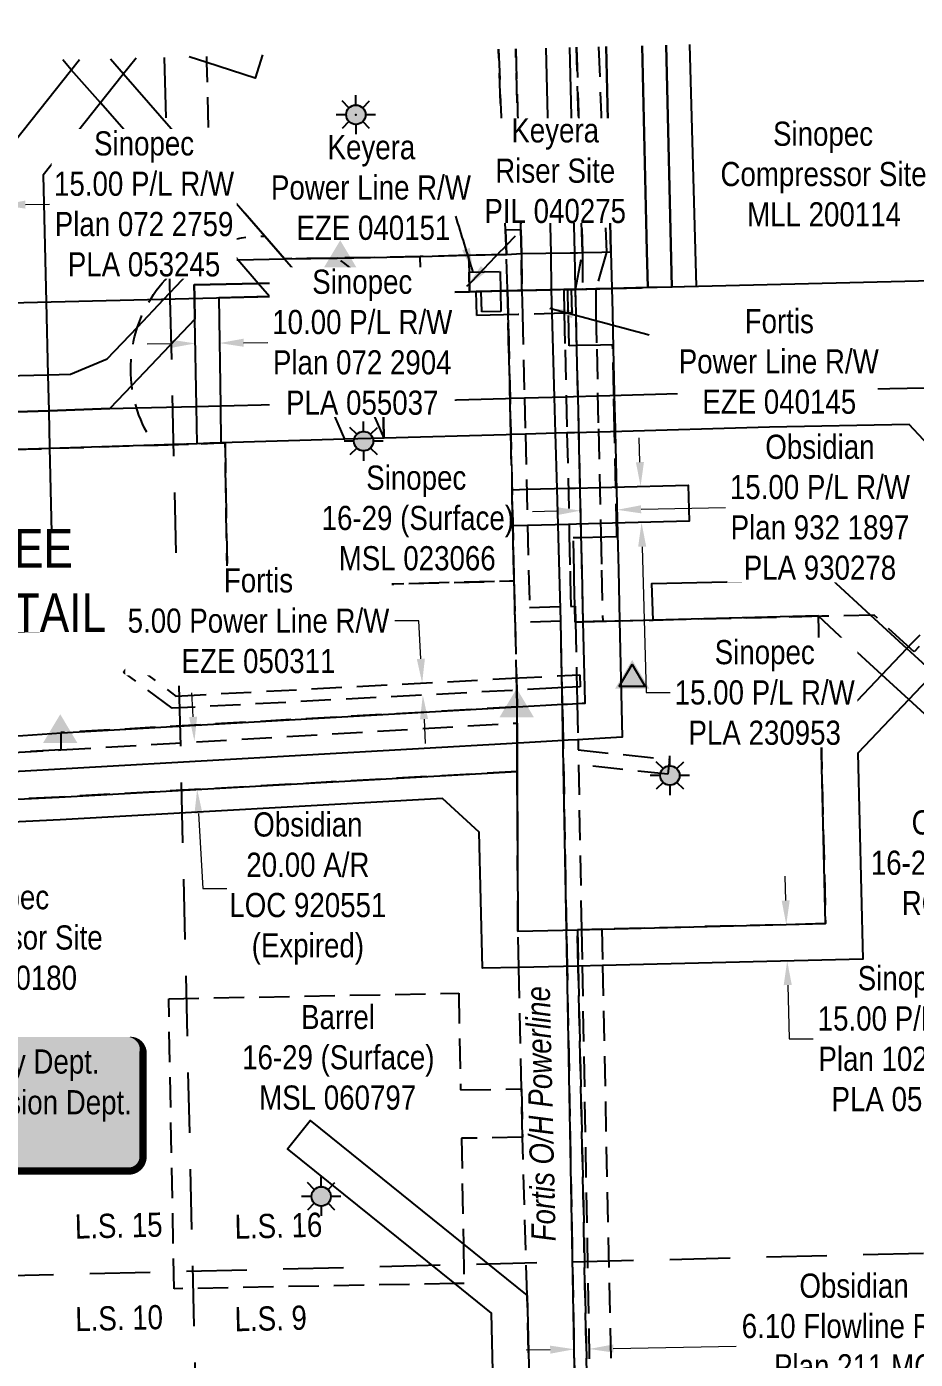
# Model space of a CAD drawing. Extents: x 614752 to 617249, y 5891729 to 5893560.
# Drawn here: x 615194 to 615562, y 5893009 to 5893560 of the extents above; entities that cross this region are included whole.
import ezdxf

# ---------------------------------------------------------------- set-up
doc = ezdxf.new("R2010")
doc.units = 0
doc.header["$LTSCALE"] = 5
doc.header["$PDSIZE"] = 5
for name, pattern in [('foc-ACCESSROAD', [3.75, 2.5, -1.25]), ('foc-FLOWLINE', [3.75, 2.5, -1.25]), ('foc-LSD', [8, 5, -3])]:
    doc.linetypes.add(name, pattern=pattern)
doc.layers.get('Defpoints').update_dxf_attribs({"color": 9})
for name, color, linetype in [('AS-POWER', 104, 'foc-POWER'), ('C-RW', 13, 'Continuous'), ('C-WS', 13, 'foc-ACCESSROAD'), ('C-WS-S', 13, 'Continuous'), ('DETAIL-T', 7, 'Continuous'), ('F-AR', 190, 'foc-ACCESSROAD'), ('F-EZE', 190, 'foc-FLOWLINE'), ('F-FLOWLINE', 190, 'foc-FLOWLINE'), ('F-RW', 190, 'Continuous'), ('F-WS', 190, 'foc-ACCESSROAD'), ('F-WS-S', 190, 'Continuous'), ('L-MON', 1, 'Continuous'), ('L-SEC', 7, 'Continuous'), ('L-SECLBL', 7, 'Continuous'), ('L-SECTION-LSD', 7, 'foc-LSD'), ('oil_and_gas_wells_pt', 7, 'Continuous')]:
    doc.layers.add(name, color=color, linetype=linetype)
for name, color, linetype, lineweight in [('C-RW-T', 13, 'Continuous', 9), ('C-WS-T', 13, 'Continuous', 9), ('F-AR-T', 190, 'Continuous', 9), ('F-EZE-T', 190, 'Continuous', 9), ('F-RW-T', 190, 'Continuous', 9), ('F-WS-T', 190, 'Continuous', 9)]:
    doc.layers.add(name, color=color, linetype=linetype, lineweight=lineweight)
doc.styles.add('100L', font='ARIALN.TTF', dxfattribs={"height": 11})
doc.styles.add('80', font='ARIALN.TTF', dxfattribs={"height": 10})
doc.styles.add('80CG', font='ARIALN.TTF', dxfattribs={"height": 10})
doc.styles.add('80L', font='ARIALN.TTF', dxfattribs={"height": 10})
doc.styles.add('foc-LtypeFont', font='ARIALN.TTF', dxfattribs={"height": 7.35})
doc.linetypes.add('foc-POWER', pattern='A,6,-1,["P",foc-LtypeFont,S=0.2,R=0,X=-0.625,Y=-0.75],-1.24,4', length=12.24)
doc.dimstyles.new('Compass 5 000', dxfattribs={"dimscale": 5, "dimtxt": 9, "dimasz": 2, "dimexe": 0.2, "dimexo": 0.0625, "dimgap": 0.5, "dimtad": 0, "dimtih": 1, "dimtoh": 1, "dimzin": 0, "dimdsep": 46, "dimtxsty": '80CG', "dimcen": 0.1, "dimse1": 1, "dimse2": 1, "dimclrd": 256, "dimclrt": 256, "dimaunit": 1, "dimadec": 4, "dimazin": 0, "dimtfac": 0.06, "dimtofl": 0, "dimtmove": 0, "dimatfit": 1, "dimfxl": 0.2, "dimtolj": 1, "dimtzin": 0, "dimlwd": -1, "dimarcsym": 0})

# ---------------------------------------------------------------- blocks, each defined once
blk = doc.blocks.new('*U375')
h = blk.add_hatch(color=255)
edge = h.paths.add_edge_path()
edge.add_line((-161.5, -28.5), (161.5, -28.5))
edge.add_arc((161.5, -22.5), 6, 270, 360)
edge.add_line((167.5, -22.5), (167.5, 21))
edge.add_arc((161.5, 21), 6, 0, 90)
edge.add_line((161.5, 27), (-161.5, 27))
edge.add_arc((-161.5, 21), 6, 90, 180)
edge.add_line((-167.5, 21), (-167.5, -22.5))
edge.add_arc((-161.5, -22.5), 6, 180, 270)
at = {"color": 44, "flags": 128}
blk.add_lwpolyline([(-161.5, -28.5, 3, 3, 0), (161.5, -28.5, 3, 3, 0.414214), (167.5, -22.5, 3, 3, 0), (167.5, 21, 3, 0, 0.414214), (161.5, 27, 0, 0, 0), (-161.5, 27, 0, 0, 0.414214), (-167.5, 21, 0, 0, 0), (-167.5, -22.5, 0, 3, 0.414214)], format="xyseb", close=True, dxfattribs=at)
at = {"color": 44, "style": '80'}
blk.add_attdef('ENTER_TEXT_001', (-35.99, -5), '', height=10, dxfattribs=at)
blk = doc.blocks.new('*D381')
at = {"layer": 'Defpoints', "color": 0, "transparency": 16777216}
for p in [(615357.83, 5893288.31), (615296.07, 5893285.05), (615296.33, 5893280.06)]:
    blk.add_point(p, dxfattribs=at)
at = {"layer": 'F-EZE-T', "transparency": 16777216}
for p, q in [((615356.48, 5893314.04), (615346.48, 5893314.04)), ((615357.31, 5893298.3), (615356.48, 5893314.04)), ((615358.63, 5893273.34), (615359.15, 5893263.35))]:
    blk.add_line(p, q, dxfattribs=at)
for points in [[(615358.97, 5893298.38), (615355.64, 5893298.21), (615357.83, 5893288.31)], [(615360.29, 5893273.43), (615356.96, 5893273.25), (615358.1, 5893283.32)]]:
    blk.add_solid(points, dxfattribs=at)
at = {"layer": 'F-EZE-T', "transparency": 16777216, "insert": (615290.14, 5893314.04), "char_height": 10, "attachment_point": 5, "style": '80CG', "bg_fill": 3, "box_fill_scale": 1.1, "bg_fill_color": 256, "bg_fill_true_color": 13158600, "bg_fill_transparency": 0}
blk.add_mtext('\\A1;Fortis\\P5.00 Power Line R/W\\PEZE 050311', dxfattribs=at)
blk = doc.blocks.new('*D384')
at = {"layer": 'Defpoints', "color": 0, "transparency": 16777216}
for p in [(615224.09, 5893262.09), (615264.76, 5893244.32), (615225.2, 5893242.11)]:
    blk.add_point(p, dxfattribs=at)
at = {"layer": 'F-AR-T', "transparency": 16777216}
for p, q in [((615263.09, 5893274.28), (615262.53, 5893284.27)), ((615265.32, 5893234.33), (615267.05, 5893203.31)), ((615267.05, 5893203.31), (615277.05, 5893203.31))]:
    blk.add_line(p, q, dxfattribs=at)
for points in [[(615264.75, 5893274.37), (615261.43, 5893274.19), (615263.65, 5893264.3)], [(615266.98, 5893234.43), (615263.65, 5893234.24), (615264.76, 5893244.32)]]:
    blk.add_solid(points, dxfattribs=at)
at = {"layer": 'F-AR-T', "transparency": 16777216, "insert": (615310.56, 5893203.31), "char_height": 10, "attachment_point": 5, "style": '80CG'}
blk.add_mtext('\\A1;Obsidian\\P20.00 A/R\\PLOC 920551\\P(Expired)', dxfattribs=at)
blk = doc.blocks.new('*D393')
at = {"layer": 'C-RW-T', "transparency": 16777216}
for p, q in [((615508.21, 5893198.38), (615507.96, 5893208.38)), ((615509.07, 5893163.38), (615509.62, 5893141.16)), ((615509.62, 5893141.16), (615519.62, 5893141.16))]:
    blk.add_line(p, q, dxfattribs=at)
for points in [[(615509.87, 5893198.42), (615506.54, 5893198.34), (615508.45, 5893188.39)], [(615510.74, 5893163.43), (615507.4, 5893163.34), (615508.82, 5893173.38)]]:
    blk.add_solid(points, dxfattribs=at)
at = {"layer": 'Defpoints', "color": 0, "transparency": 16777216}
for p in [(615503.67, 5893188.27), (615504.04, 5893173.26), (615508.82, 5893173.38)]:
    blk.add_point(p, dxfattribs=at)
at = {"layer": 'C-RW-T', "transparency": 16777216, "insert": (615558.7, 5893141.16), "char_height": 10, "attachment_point": 5, "style": '80CG'}
blk.add_mtext('\\A1;Sinopec\\P15.00 P/L R/W\\PPlan 102 0166\\PPLA 051198', dxfattribs=at)
blk = doc.blocks.new('*D398')
at = {"layer": 'C-RW-T', "transparency": 16777216}
for p, q in [((615254.07, 5893428.63), (615244.07, 5893428.48)), ((615283.97, 5893429.07), (615293.97, 5893429.22))]:
    blk.add_line(p, q, dxfattribs=at)
for points in [[(615254.05, 5893430.3), (615254.1, 5893426.96), (615264.07, 5893428.78)], [(615283.95, 5893430.74), (615284, 5893427.4), (615273.98, 5893428.92)]]:
    blk.add_solid(points, dxfattribs=at)
at = {"layer": 'Defpoints', "color": 0, "transparency": 16777216}
for p in [(615273.98, 5893428.92), (615264.3, 5893412.79), (615274.21, 5893412.94)]:
    blk.add_point(p, dxfattribs=at)
at = {"layer": 'C-RW-T', "transparency": 16777216, "insert": (615333.06, 5893429.22), "char_height": 10, "attachment_point": 5, "style": '80CG', "bg_fill": 3, "box_fill_scale": 1.1, "bg_fill_color": 256, "bg_fill_true_color": 13158600, "bg_fill_transparency": 0}
blk.add_mtext('\\A1;Sinopec\\P10.00 P/L R/W\\PPlan 072 2904\\PPLA 055037', dxfattribs=at)
blk = doc.blocks.new('*D401')
at = {"layer": 'C-RW-T', "transparency": 16777216}
for p, q in [((615447.92, 5893379.68), (615447.66, 5893389.68)), ((615448.85, 5893344.7), (615450.45, 5893284.36)), ((615450.45, 5893284.36), (615460.45, 5893284.36))]:
    blk.add_line(p, q, dxfattribs=at)
for points in [[(615449.59, 5893379.73), (615446.25, 5893379.64), (615448.19, 5893369.69)], [(615450.51, 5893344.75), (615447.18, 5893344.66), (615448.58, 5893354.7)]]:
    blk.add_solid(points, dxfattribs=at)
at = {"layer": 'Defpoints', "color": 0, "transparency": 16777216}
for p in [(615446.33, 5893369.64), (615446.73, 5893354.65), (615448.58, 5893354.7)]:
    blk.add_point(p, dxfattribs=at)
at = {"layer": 'C-RW-T', "transparency": 16777216, "insert": (615499.53, 5893284.36), "char_height": 10, "attachment_point": 5, "style": '80CG', "bg_fill": 3, "box_fill_scale": 1.1, "bg_fill_color": 256, "bg_fill_true_color": 13158600, "bg_fill_transparency": 0}
blk.add_mtext('\\A1;Sinopec\\P15.00 P/L R/W\\PPLA 230953', dxfattribs=at)
blk = doc.blocks.new('*D402')
at = {"layer": 'Defpoints', "color": 0, "transparency": 16777216}
for p in [(615423.41, 5893359.83), (615438.4, 5893360.17), (615438.41, 5893359.95)]:
    blk.add_point(p, dxfattribs=at)
at = {"layer": 'F-RW-T', "transparency": 16777216}
for p, q in [((615413.42, 5893359.39), (615403.42, 5893359.17)), ((615448.41, 5893360.18), (615483.29, 5893360.96))]:
    blk.add_line(p, q, dxfattribs=at)
for points in [[(615413.38, 5893361.06), (615413.46, 5893357.73), (615423.42, 5893359.62)], [(615448.37, 5893361.84), (615448.44, 5893358.51), (615438.41, 5893359.95)]]:
    blk.add_solid(points, dxfattribs=at)
at = {"layer": 'F-RW-T', "transparency": 16777216, "insert": (615522.38, 5893360.96), "char_height": 10, "attachment_point": 5, "style": '80CG', "bg_fill": 3, "box_fill_scale": 1.1, "bg_fill_color": 256, "bg_fill_true_color": 13158600, "bg_fill_transparency": 0}
blk.add_mtext('\\A1;Obsidian\\P15.00 P/L R/W\\PPlan 932 1897\\PPLA 930278', dxfattribs=at)
blk = doc.blocks.new('*D405')
at = {"layer": 'Defpoints', "color": 0, "transparency": 16777216}
for p in [(615420.68, 5893019.25), (615426.76, 5893019.36), (615426.88, 5893012.87)]:
    blk.add_point(p, dxfattribs=at)
at = {"layer": 'F-RW-T', "transparency": 16777216}
for p, q in [((615410.8, 5893012.58), (615400.8, 5893012.4)), ((615436.88, 5893013.05), (615487.77, 5893013.97))]:
    blk.add_line(p, q, dxfattribs=at)
for points in [[(615410.77, 5893014.25), (615410.83, 5893010.92), (615420.8, 5893012.76)], [(615436.85, 5893014.72), (615436.91, 5893011.39), (615426.88, 5893012.87)]]:
    blk.add_solid(points, dxfattribs=at)
at = {"layer": 'F-RW-T', "transparency": 16777216, "insert": (615536.49, 5893013.97), "char_height": 10, "attachment_point": 5, "style": '80CG'}
blk.add_mtext('\\A1;Obsidian\\P6.10 Flowline R/W\\PPlan 211 MC\\PROE 6818', dxfattribs=at)
blk = doc.blocks.new('GAS')
h = blk.add_hatch(color=255)
h.dxf.hatch_style = 1
edge = h.paths.add_edge_path()
edge.add_arc((0, 0), 0.9, 0, 360)
for p, q in [((-0.57, 0.57), (-1.14, 1.14)), ((0, 0.81), (0, 1.62)), ((0.57, 0.57), (1.14, 1.14)), ((-0.81, 0), (-1.62, 0)), ((1.62, 0), (0.81, 0)), ((-0.57, -0.57), (-1.14, -1.14)), ((0, -0.81), (0, -1.62)), ((1.14, -1.14), (0.57, -0.57))]:
    blk.add_line(p, q)
blk.add_circle((0, 0), 0.8)
blk = doc.blocks.new('STRIA')
blk.add_hatch(color=255).paths.add_polyline_path([(-0.04, 1.52), (-1.47, -0.87), (1.39, -0.87)])
blk = doc.blocks.new('STRIAA')
blk.add_blockref('STRIA', (0, 0))
blk = doc.blocks.new('STRIB')
at = {"color": 1}
blk.add_solid([(-1.12, -0.67), (-0.04, 1.13), (1.04, -0.67)], dxfattribs=at)
blk = doc.blocks.new('STRIBB')
blk.add_blockref('STRIB', (0, 0))
blk = doc.blocks.new('STRICC')
for name in ['STRIAA', 'STRIBB']:
    blk.add_blockref(name, (0, 0))
blk = doc.blocks.new('fdspike')
blk.add_blockref('STRICC', (0, 0))
blk = doc.blocks.new('TRIA')
blk.add_hatch(color=255).paths.add_polyline_path([(-0.04, 1.52), (-1.47, -0.87), (1.39, -0.87)])
blk = doc.blocks.new('TRIAA')
blk.add_blockref('TRIA', (0, 0))
blk = doc.blocks.new('TRIB')
at = {"color": 1}
blk.add_lwpolyline([(-1.12, -0.67), (-0.04, 1.13), (1.04, -0.67)], close=True, dxfattribs=at)
blk = doc.blocks.new('TRIBB')
blk.add_blockref('TRIB', (0, 0))
blk = doc.blocks.new('TRICC')
for name in ['TRIAA', 'TRIBB']:
    blk.add_blockref(name, (0, 0))
blk = doc.blocks.new('plspike')
blk.add_blockref('TRICC', (0, 0))
blk = doc.blocks.new('*D415')
at = {"layer": 'C-RW-T', "transparency": 16777216}
for p, q in [((615158.79, 5893485.38), (615148.79, 5893485.14)), ((615193.73, 5893486.21), (615203.72, 5893486.44))]:
    blk.add_line(p, q, dxfattribs=at)
for points in [[(615158.75, 5893487.04), (615158.83, 5893483.71), (615168.79, 5893485.62)], [(615193.69, 5893487.87), (615193.77, 5893484.54), (615183.73, 5893485.97)]]:
    blk.add_solid(points, dxfattribs=at)
at = {"layer": 'Defpoints', "color": 0, "transparency": 16777216}
for p in [(615167.58, 5893536.67), (615182.52, 5893537.02), (615168.79, 5893485.62)]:
    blk.add_point(p, dxfattribs=at)
at = {"layer": 'C-RW-T', "transparency": 16777216, "insert": (615242.81, 5893486.44), "char_height": 10, "attachment_point": 5, "style": '80CG', "bg_fill": 3, "box_fill_scale": 1.1, "bg_fill_color": 256, "bg_fill_true_color": 13158600, "bg_fill_transparency": 0}
blk.add_mtext('\\A1;Sinopec\\P15.00 P/L R/W\\PPlan 072 2759\\PPLA 053245', dxfattribs=at)

msp = doc.modelspace()

# ---------------------------------------------------------------- linework, layer by layer
at = {"layer": 'C-RW'}
for points in [[(615468.468, 5893552.411), (615471.133, 5893452.342), (615461.13, 5893452.096), (615458.793, 5893552.174)], [(615228.868, 5893546.554), (615234.316, 5893540.3), (615269.967, 5893499.38), (615292.762, 5893473.214), (615300.954, 5893463.811), (615309.371, 5893454.06), (615314.035, 5893448.627), (615317.886, 5893444.166), (615335.441, 5893404.43), (615342.003, 5893389.583), (615325.899, 5893389.2), (615319.319, 5893404.052), (615305.117, 5893436.109), (615294.726, 5893448.155), (615290.042, 5893453.599), (615281.608, 5893463.384), (615275.412, 5893470.559), (615224.78, 5893528.238), (615212.715, 5893542.006), (615209.153, 5893546.072)], [(615577.135, 5893376.199), (615559.231, 5893395.246), (615501.559, 5893394.132), (615435.78, 5893392.257), (615430.794, 5893392.115), (615420.793, 5893391.83), (615417.748, 5893391.743), (615400.528, 5893391.252), (615394.52, 5893391.081), (615392.594, 5893391.026), (615342.003, 5893389.583), (615341.654, 5893404.573), (615392.252, 5893406.02), (615394.182, 5893406.075), (615400.168, 5893406.246), (615417.407, 5893406.739), (615420.457, 5893406.827), (615430.459, 5893407.112), (615435.444, 5893407.255), (615501.338, 5893409.14), (615565.602, 5893410.38)], [(615185.763, 5893400.394), (615203.38, 5893400.917), (615228.673, 5893401.831), (615239.709, 5893402.114), (615264.486, 5893402.749), (615274.357, 5893403.003), (615319.319, 5893404.052), (615335.439, 5893404.429), (615341.654, 5893404.573), (615342.003, 5893389.583), (615325.899, 5893389.2), (615274.583, 5893387.64), (615264.765, 5893387.267), (615246.934, 5893386.713), (615203.746, 5893385.349), (615186.11, 5893384.837)], [(615187.704, 5893240.135), (615207.677, 5893241.134), (615397.145, 5893251.699), (615397.474, 5893185.677), (615416.016, 5893186.112), (615422.11, 5893186.255), (615432.112, 5893186.502), (615524.731, 5893188.788), (615522.863, 5893265.209), (615548.038, 5893291.704), (615558.378, 5893302.585), (615560.562, 5893304.883), (615563.792, 5893308.282)], [(615569.446, 5893292.445), (615559.106, 5893281.563), (615538.018, 5893259.372), (615540.1, 5893174.153), (615432.427, 5893171.497), (615422.425, 5893171.251), (615416.331, 5893171.108), (615397.796, 5893170.672), (615382.837, 5893170.321), (615381.463, 5893226.567), (615366.193, 5893240.596), (615208.156, 5893231.784), (615188.196, 5893230.785)]]:
    msp.add_lwpolyline(points, dxfattribs=at)
at = {"layer": 'C-RW', "flags": 128}
msp.add_lwpolyline([(615239.493, 5893546.813), (615233.781, 5893539.636), (615224.27, 5893527.602), (615201.085, 5893498.374), (615202.32, 5893445.902), (615203.028, 5893415.804), (615203.38, 5893400.817), (615203.733, 5893385.799), (615205.522, 5893309.754), (615187.516, 5893309.331), (615186.098, 5893385.389), (615185.762, 5893400.397), (615185.426, 5893415.389), (615184.725, 5893445.472), (615183.215, 5893504.825), (615212.312, 5893541.506), (615216.068, 5893546.241)], dxfattribs=at)
at = {"layer": 'C-RW'}
for points in [[(615269.995, 5893387.463), (615264.765, 5893387.267), (615264.486, 5893402.749), (615263.836, 5893438.755), (615263.691, 5893447.396), (615263.681, 5893447.995), (615263.49, 5893452.966), (615290.042, 5893453.599), (615309.384, 5893454.06), (615333.494, 5893454.635), (615357.276, 5893455.203), (615358.783, 5893455.238), (615359.024, 5893449.727), (615357.413, 5893449.688), (615337.713, 5893449.205), (615314.013, 5893448.626), (615310.033, 5893448.529), (615294.716, 5893448.154), (615273.7, 5893447.64), (615274.357, 5893403.003), (615274.583, 5893387.64), (615269.995, 5893387.463)], [(615393.453, 5893353.238), (615371.907, 5893352.667), (615371.51, 5893367.656), (615393.112, 5893368.228), (615395.035, 5893368.279), (615401.077, 5893368.439), (615418.267, 5893368.895), (615421.305, 5893368.975), (615431.307, 5893369.241), (615436.293, 5893369.372), (615467.901, 5893370.21), (615468.297, 5893355.221), (615436.628, 5893354.381), (615431.642, 5893354.25), (615421.641, 5893353.985), (615418.608, 5893353.904), (615401.438, 5893353.449), (615395.373, 5893353.288), (615393.453, 5893353.238)], [(615543.152, 5893316.581), (615558.378, 5893302.585), (615559.792, 5893301.285), (615569.446, 5893292.445), (615591.069, 5893272.643), (615660.07, 5893276.646), (615660.421, 5893261.633), (615585.608, 5893257.293), (615559.106, 5893281.563), (615549.645, 5893290.226), (615548.038, 5893291.704), (615532.996, 5893305.531), (615521.621, 5893316.044), (615453.39, 5893314.384), (615452.874, 5893329.423), (615527.251, 5893331.196), (615543.152, 5893316.581)]]:
    msp.add_lwpolyline(points, close=True, dxfattribs=at)
at = {"layer": 'C-WS'}
for points in [[(615576.125, 5893317.196), (615561.36, 5893301.178), (615559.968, 5893302.45), (615544.779, 5893316.424), (615523.214, 5893315.918), (615454.983, 5893314.317), (615453.347, 5893314.279), (615439.127, 5893313.927), (615434.138, 5893313.804), (615424.137, 5893313.558), (615422.812, 5893313.524), (615421.118, 5893313.48), (615420.975, 5893319.972), (615420.725, 5893331.272), (615420.651, 5893334.586), (615420.344, 5893348.492), (615423.374, 5893348.563), (615433.376, 5893348.798), (615438.363, 5893348.914), (615438.34, 5893349.983), (615437.42, 5893392.182), (615437.394, 5893393.385), (615437.093, 5893407.181), (615437.066, 5893408.391), (615436.672, 5893426.507), (615436.635, 5893428.211), (615431.65, 5893428.094), (615421.646, 5893427.86), (615418.589, 5893427.788), (615418.291, 5893441.212), (615418.073, 5893451.069), (615421.139, 5893451.142), (615425.93, 5893451.256), (615431.345, 5893451.386), (615436.127, 5893451.5), (615451.137, 5893451.858), (615450.796, 5893466.867), (615448.816, 5893551.93)], [(615187.831, 5893384.885), (615205.464, 5893385.399), (615248.648, 5893386.768), (615266.485, 5893387.32), (615271.681, 5893387.532), (615276.303, 5893387.704), (615276.303, 5893387.704), (615277.328, 5893327.473), (615395.825, 5893330.544), (615396.273, 5893312.796), (615396.846, 5893290.248), (615396.972, 5893285.256), (615397.146, 5893278.44), (615208.337, 5893267.795), (615208.337, 5893260.652), (615188.647, 5893259.621)]]:
    msp.add_lwpolyline(points, dxfattribs=at)
at = {"layer": 'C-WS', "flags": 128}
msp.add_lwpolyline([(615335.416, 5893452.351), (615337.713, 5893449.205), (615357.413, 5893449.688), (615359.024, 5893449.727), (615368.042, 5893449.948), (615377.418, 5893450.178), (615380.228, 5893450.246), (615382.27, 5893450.296), (615390.225, 5893450.491), (615393.179, 5893450.564), (615393.403, 5893440.629), (615394.182, 5893406.075), (615394.52, 5893391.081), (615395.825, 5893330.544), (615277.328, 5893327.473), (615276.303, 5893387.704), (615274.583, 5893387.64), (615264.765, 5893387.267), (615246.934, 5893386.713), (615245.856, 5893388.74), (615244.848, 5893390.391), (615243.9, 5893392.076), (615243.011, 5893393.793), (615242.183, 5893395.541), (615241.416, 5893397.316), (615240.713, 5893399.118), (615240.074, 5893400.943), (615239.709, 5893402.114), (615239.499, 5893402.79), (615238.989, 5893404.655), (615238.545, 5893406.537), (615238.168, 5893408.434), (615237.857, 5893410.343), (615237.731, 5893411.342), (615237.614, 5893412.261), (615237.438, 5893414.187), (615237.331, 5893416.118), (615237.291, 5893418.051), (615237.319, 5893419.985), (615237.416, 5893421.917), (615237.579, 5893423.844), (615237.811, 5893425.763), (615238.11, 5893427.674), (615238.476, 5893429.573), (615238.909, 5893431.458), (615239.407, 5893433.326), (615239.971, 5893435.177), (615240.147, 5893435.686), (615240.6, 5893437.005), (615241.292, 5893438.811), (615242.048, 5893440.591), (615242.866, 5893442.343), (615243.744, 5893444.066), (615244.683, 5893445.757), (615245.405, 5893446.948), (615245.681, 5893447.414), (615246.736, 5893449.034), (615247.848, 5893450.617), (615249.014, 5893452.159), (615250.234, 5893453.659), (615251.506, 5893455.116), (615252.829, 5893456.527), (615254.2, 5893457.891), (615255.618, 5893459.205), (615257.082, 5893460.47), (615258.59, 5893461.681), (615260.138, 5893462.839), (615261.727, 5893463.942), (615263.353, 5893464.988), (615265.015, 5893465.976), (615266.712, 5893466.905), (615268.439, 5893467.775), (615270.196, 5893468.583), (615271.98, 5893469.328), (615273.79, 5893470.011), (615275.482, 5893470.582), (615277.475, 5893471.183), (615279.346, 5893471.671), (615281.234, 5893472.093), (615283.134, 5893472.448), (615285.047, 5893472.737), (615286.968, 5893472.958), (615288.896, 5893473.111), (615292.762, 5893473.214), (615300.954, 5893463.811), (615322.624, 5893464.095), (615324.221, 5893462.998), (615325.779, 5893461.846), (615327.295, 5893460.639), (615328.767, 5893459.38), (615330.194, 5893458.07), (615331.574, 5893456.71), (615332.906, 5893455.303), (615333.494, 5893454.635), (615334.187, 5893453.849), (615335.416, 5893452.351)], close=True, dxfattribs=at)
at = {"layer": 'F-AR'}
msp.add_lwpolyline([(615121.302, 5893236.318), (615108.035, 5893235.583), (615107.575, 5893254.806), (615122.552, 5893255.669), (615127.775, 5893255.97), (615188.647, 5893259.621), (615208.337, 5893260.652), (615397.145, 5893271.746), (615397.145, 5893263.421), (615397.145, 5893251.699), (615207.677, 5893241.134), (615187.704, 5893240.135), (615177.067, 5893239.522), (615162.08, 5893238.657), (615126.877, 5893236.626), (615121.302, 5893236.318)], close=True, dxfattribs=at)
at = {"layer": 'F-EZE'}
for points in [[(615430.808, 5893551.49), (615434.111, 5893466.584), (615429.669, 5893451.456), (615429.649, 5893451.345), (615429.695, 5893441.554), (615430.026, 5893426.467), (615430.43, 5893408.414), (615430.765, 5893393.408), (615431.739, 5893349.947), (615432.074, 5893334.942), (615432.546, 5893313.863), (615424.49, 5893313.629), (615421.29, 5893451.146), (615424.138, 5893466.519), (615421.702, 5893551.267)], [(615435.513, 5892547.559), (615433.426, 5892646.985), (615429.945, 5892812.877), (615429.631, 5892827.867), (615422.425, 5893171.251), (615422.11, 5893186.255), (615432.112, 5893186.502), (615432.427, 5893171.497), (615439.634, 5892828.091), (615439.948, 5892813.094), (615441.941, 5892718.123), (615443.429, 5892647.231), (615445.515, 5892547.808)]]:
    msp.add_lwpolyline(points, dxfattribs=at)
for points in [[(615390.225, 5893450.491), (615390.418, 5893442.012), (615382.46, 5893441.849), (615382.27, 5893450.296), (615380.228, 5893450.246), (615377.418, 5893450.178), (615377.223, 5893458.21), (615390.043, 5893458.507), (615390.225, 5893450.491)], [(615419.465, 5893451.102), (615419.686, 5893441.34), (615416.621, 5893441.274), (615397.56, 5893440.744), (615391.467, 5893440.575), (615380.489, 5893440.27), (615380.228, 5893450.246), (615382.27, 5893450.296), (615390.225, 5893450.491), (615391.241, 5893450.516), (615399.098, 5893450.7), (615416.399, 5893451.043), (615419.465, 5893451.102)], [(615237.342, 5893296.779), (615255.946, 5893282.931), (615394.895, 5893290.267), (615413.81, 5893291.265), (615419.899, 5893291.587), (615423.035, 5893291.753), (615423.147, 5893286.76), (615420.004, 5893286.593), (615413.914, 5893286.272), (615395.011, 5893285.273), (615254.41, 5893277.85), (615234.36, 5893292.774), (615237.342, 5893296.779)]]:
    msp.add_lwpolyline(points, close=True, dxfattribs=at)
at = {"layer": 'F-FLOWLINE'}
for points in [[(615431.372, 5892547.456), (615429.397, 5892646.886), (615429.386, 5892647.453), (615424.448, 5892812.988), (615424.136, 5892827.98), (615417.94, 5893171.146), (615417.669, 5893186.15), (615416.248, 5893264.847), (615415.919, 5893279.844), (615415.77, 5893286.37), (615415.656, 5893291.363), (615415.14, 5893313.865), (615396.266, 5893313.396), (615395.808, 5893333.969), (615394.52, 5893391.081), (615394.182, 5893406.075), (615393.403, 5893440.629), (615393.179, 5893450.564), (615393.165, 5893451.189), (615392.67, 5893465.7), (615392.293, 5893475.614), (615391.731, 5893490.616), (615389.453, 5893550.479)], [(615396.547, 5893550.653), (615398.269, 5893490.774), (615398.701, 5893475.772), (615398.977, 5893465.998), (615399.089, 5893451.276), (615399.098, 5893450.709), (615399.336, 5893440.793), (615400.168, 5893406.246), (615400.528, 5893391.252), (615402.252, 5893319.605), (615419.379, 5893320.036), (615421.072, 5893320.08), (615421.22, 5893313.59), (615421.72, 5893291.684), (615421.834, 5893286.69), (615421.983, 5893280.18), (615422.313, 5893265.182), (615422.396, 5893260.682), (615460.164, 5893256.66), (615459.453, 5893250.597), (615422.511, 5893254.54), (615423.743, 5893186.479), (615424.017, 5893171.29), (615430.225, 5892828.022)]]:
    msp.add_lwpolyline(points, dxfattribs=at)
at = {"layer": 'F-RW'}
for points in [[(615433.921, 5893551.566), (615435.923, 5893466.6), (615436.276, 5893451.59), (615436.509, 5893441.603), (615436.858, 5893426.598), (615437.279, 5893408.482), (615437.307, 5893407.273), (615437.629, 5893393.477), (615437.657, 5893392.275), (615438.639, 5893350.077), (615438.988, 5893335.072), (615439.479, 5893314.003), (615440.599, 5893265.881), (615424.304, 5893264.958), (615422.446, 5893264.854), (615418.24, 5893264.615), (615416.359, 5893264.509), (615397.564, 5893263.445), (615178.854, 5893251.062)], [(615185.428, 5893415.383), (615203.03, 5893415.798), (615212.442, 5893416.021), (615227.587, 5893422.453), (615240.029, 5893435.508), (615250.972, 5893447.085), (615266.107, 5893463.041), (615281.631, 5893463.358), (615300.98, 5893463.781), (615322.624, 5893464.095), (615357.04, 5893464.738), (615377.045, 5893465.234), (615390.879, 5893465.532), (615392.678, 5893465.617), (615398.978, 5893465.921), (615419.128, 5893466.235), (615422.152, 5893466.304), (615424.139, 5893466.435), (615432.155, 5893466.538), (615435.923, 5893466.614), (615433.921, 5893551.566)], [(615448.813, 5893551.93), (615450.78, 5893466.899), (615451.139, 5893451.852), (615436.278, 5893451.503), (615429.649, 5893451.345), (615421.29, 5893451.146), (615419.465, 5893451.102), (615416.399, 5893451.043), (615399.098, 5893450.709), (615397.334, 5893450.665), (615393.179, 5893450.564), (615391.241, 5893450.516), (615390.225, 5893450.492), (615382.27, 5893450.297), (615380.228, 5893450.247), (615377.418, 5893450.178), (615368.042, 5893449.948), (615359.024, 5893449.728), (615358.783, 5893455.238), (615357.276, 5893455.203), (615333.494, 5893454.635), (615309.38, 5893454.06), (615290.042, 5893453.599), (615263.49, 5893452.966), (615263.681, 5893447.995), (615263.691, 5893447.396), (615263.836, 5893438.755), (615237.731, 5893411.342), (615228.673, 5893401.831), (615203.379, 5893400.923), (615185.763, 5893400.394)], [(615458.793, 5893552.174), (615461.13, 5893452.096), (615451.137, 5893451.858), (615450.778, 5893466.905), (615448.811, 5893551.93)], [(615188.626, 5893266.338), (615208.598, 5893267.767), (615397.145, 5893278.44), (615416.03, 5893279.508), (615417.898, 5893279.614), (615422.119, 5893279.854), (615423.961, 5893279.959), (615425.271, 5893280.032), (615425.115, 5893286.766), (615424.999, 5893291.76), (615424.49, 5893313.629), (615423.999, 5893334.723), (615423.65, 5893349.727), (615422.67, 5893391.835), (615422.635, 5893393.311), (615422.32, 5893406.831), (615422.286, 5893408.316), (615421.869, 5893426.249), (615421.519, 5893441.344), (615421.288, 5893451.21), (615420.94, 5893466.238), (615418.917, 5893551.199)], [(615291.854, 5893548.093), (615288.708, 5893538.454), (615268.829, 5893544.945), (615261.454, 5893547.35)]]:
    msp.add_lwpolyline(points, dxfattribs=at)
msp.add_lwpolyline([(615377.221, 5893458.21), (615377.418, 5893450.178), (615359.024, 5893449.727), (615357.413, 5893449.688), (615357.276, 5893455.203), (615357.04, 5893464.738), (615377.045, 5893465.234), (615377.221, 5893458.21)], close=True, dxfattribs=at)
at = {"layer": 'F-WS'}
for points in [[(615389.453, 5893550.479), (615391.731, 5893490.616), (615398.269, 5893490.774), (615398.701, 5893475.772), (615392.293, 5893475.614), (615392.686, 5893465.531), (615377.045, 5893465.234), (615357.04, 5893464.738), (615322.624, 5893464.095), (615300.954, 5893463.811), (615292.762, 5893473.214), (615269.967, 5893499.38), (615268.829, 5893544.945), (615268.765, 5893547.529)], [(615421.702, 5893551.267), (615424.138, 5893466.519), (615424.251, 5893451.216), (615419.465, 5893451.102), (615399.098, 5893450.708), (615398.977, 5893465.998), (615398.701, 5893475.772), (615398.269, 5893490.774), (615396.547, 5893550.653)], [(615405.842, 5892842.537), (615401.28, 5893035.032), (615399.341, 5893100.468), (615398.873, 5893120.463), (615397.796, 5893170.672), (615397.474, 5893185.677), (615397.145, 5893251.699), (615397.145, 5893263.421), (615397.145, 5893271.746), (615397.145, 5893278.44), (615396.969, 5893285.377), (615393.179, 5893450.564), (615397.334, 5893450.665), (615399.098, 5893450.709), (615416.397, 5893451.132), (615416.621, 5893441.274), (615416.965, 5893426.177), (615417.407, 5893406.739), (615417.748, 5893391.743), (615418.705, 5893349.654), (615419.046, 5893334.65), (615419.122, 5893331.336), (615419.122, 5893331.336), (615419.379, 5893320.036), (615421.072, 5893320.08), (615421.22, 5893313.59), (615422.545, 5893313.623), (615432.546, 5893313.863), (615437.535, 5893313.984), (615451.756, 5893314.31), (615453.391, 5893314.365), (615521.621, 5893316.044), (615522.863, 5893265.209), (615524.731, 5893188.788), (615432.112, 5893186.502), (615423.746, 5893186.295), (615422.11, 5893186.255), (615422.425, 5893171.251), (615429.63, 5892827.906)]]:
    msp.add_lwpolyline(points, dxfattribs=at)
at = {"layer": 'L-SEC'}
msp.add_line((614851.165, 5893437.329), (615655.85, 5893456.999), dxfattribs=at)
at = {"layer": 'L-SECTION-LSD'}
for p, q in [((615251.187, 5893547.099), (615253.507, 5893447.164)), ((615253.507, 5893447.164), (615272.221, 5892643.036)), ((614860.471, 5893035.229), (615665.257, 5893054.964))]:
    msp.add_line(p, q, dxfattribs=at)
at = {"layer": 'oil_and_gas_wells_pt'}
msp.add_point((615330.418, 5893523.389), dxfattribs=at)

# ---------------------------------------------------------------- block references
at = {"layer": 'Defpoints'}
for name, p, xscale, yscale, zscale in [('fdspike', (615324.15, 5893463.829), 4.999999999999994, 4.999999999999994, 4.999999999999994), ('fdspike', (615338.948, 5893449.222), 4.999999999999994, 4.999999999999994, 4.999999999999994), ('plspike', (615444.93, 5893290.268), 4.99810855, 4.99810855, 4.99810855)]:
    msp.add_blockref(name, p, dxfattribs=dict(at, xscale=xscale, yscale=yscale, zscale=zscale))
at = {"layer": 'F-WS-S', "xscale": 4.99810855, "yscale": 4.99810855, "zscale": 4.99810855}
msp.add_blockref('GAS', (615330.418, 5893523.389), dxfattribs=at)
at = {"layer": 'L-MON', "xscale": 4.99810855, "yscale": 4.99810855, "zscale": 4.99810855}
msp.add_blockref('fdspike', (615208.337, 5893267.795), dxfattribs=at)
at = {"layer": 'L-SECLBL'}
ref = msp.add_blockref('*U375', (615074.97, 5893114.926), dxfattribs=dict(at, xscale=0.99962171, yscale=0.99962171, zscale=0.99962171))
ref.add_attrib('ENTER_TEXT_001', 'CLR090045 Rocky Mountain House Office - Forestry Dept.', (614925.927, 5893126.762), dxfattribs={"layer": '0', "color": 44, "height": 9.99622, "style": '80'})
ref.add_attrib('ENTER_TEXT_002', 'CLR040404 Rocky Mountain House Office - Land Division Dept.', (614912.552, 5893109.925), dxfattribs={"layer": '0', "color": 44, "height": 9.99622, "style": '80'})
ref.add_attrib('ENTER_TEXT_003', 'TPA 518 ROSALEEN ALEXIS', (614998.431, 5893093.087), dxfattribs={"layer": '0', "color": 44, "height": 9.99622, "style": '80'})

# ---------------------------------------------------------------- texts
at = {"layer": 'AS-POWER', "insert": (615403.1, 5893057.223), "char_height": 9.99622, "attachment_point": 1, "rotation": 91.34076, "style": '80L'}
msp.add_mtext_dynamic_manual_height_columns('{\\fArial Narrow|b0|i1|c0|p34;Fortis O/H Powerline}', width=105.27735, gutter_width=50, heights=[0], dxfattribs=at)
at = {"layer": 'C-WS-T', "char_height": 9.99622, "attachment_point": 1, "style": '80L'}
for s, insert in [('\\pi22.077;Sinopec\\P\\pi0.33879;Compressor Site\\P\\pi11.327;MLL 200114', (615480.9, 5893520.512)), ('\\pi22.077;Sinopec\\P\\pi0.33879;Compressor Site\\P\\pi11.327;MLL 050180', (615140.088, 5893204.732))]:
    msp.add_mtext_dynamic_manual_height_columns(s, width=84.909, gutter_width=50, heights=[0], dxfattribs=dict(at, insert=insert))
at = {"layer": 'F-WS-T', "char_height": 9.99622, "attachment_point": 1, "style": '80L'}
for s, insert in [('\\pi20.546;Obsidian\\P\\pi3.6356;16-29 (Surface)\\P\\pi16.441;ROE 3430', (615539.778, 5893235.656)), ('\\pi28.023;Barrel\\P\\pi3.6356;16-29 (Surface)\\P\\pi10.683;MSL 060797', (615279.737, 5893155.181))]:
    msp.add_mtext_dynamic_manual_height_columns(s, width=84.909, gutter_width=50, heights=[0], dxfattribs=dict(at, insert=insert))

# ---------------------------------------------------------------- dimensions: what is measured, and where the dimension line sits
at = {"layer": 'C-RW-T'}
dim = msp.add_linear_dim(base=(615508.824, 5893173.382), p1=(615503.671, 5893188.268), p2=(615504.041, 5893173.264), angle=271.41306, text='Sinopec\\P15.00 P/L R/W\\PPlan 102 0166\\PPLA 051198', dimstyle='Compass 5 000', dxfattribs=at)
dim.commit()
dim.dimension.update_dxf_attribs({"geometry": '*D393', "text_midpoint": (615558.705, 5893141.162), "dimtype": 161})
at = {"layer": 'F-AR-T'}
dim = msp.add_linear_dim(base=(615264.76, 5893244.317), p1=(615224.089, 5893262.092), p2=(615225.203, 5893242.111), angle=273.19149, text='Obsidian\\P20.00 A/R\\PLOC 920551\\P(Expired)', dimstyle='Compass 5 000', dxfattribs=at)
dim.commit()
dim.dimension.update_dxf_attribs({"geometry": '*D384', "text_midpoint": (615310.56, 5893203.31), "dimtype": 161})
at = {"layer": 'F-RW-T'}
dim = msp.add_linear_dim(base=(615426.882, 5893012.874), p1=(615420.683, 5893019.252), p2=(615426.765, 5893019.362), angle=1.03609, text='Obsidian\\P6.10 Flowline R/W\\PPlan 211 MC\\PROE 6818', dimstyle='Compass 5 000', dxfattribs=at)
dim.commit()
dim.dimension.update_dxf_attribs({"geometry": '*D405', "text_midpoint": (615536.492, 5893013.975), "dimtype": 161})

# ---------------------------------------------------------------- leaders
at = {"layer": 'F-EZE-T', "path_type": 1}
for points in [[(615376.386, 5893452.399), (615396.438, 5893473.314)], [(615410.602, 5893443.387), (615451.761, 5893432.281)]]:
    msp.add_leader(points, dimstyle='Compass 5 000', override={"dimgap": 0.5, "dimtad": 0}, dxfattribs=at)

# ---------------------------------------------------------------- next in the draw order: texts
at = {"layer": 'F-EZE-T', "insert": (615463.482, 5893443.008), "char_height": 9.99622, "attachment_point": 1, "style": '80L', "bg_fill": 3, "box_fill_scale": 1, "bg_fill_color": 256, "bg_fill_transparency": 0}
msp.add_mtext_dynamic_manual_height_columns('\\pi27.763;Fortis\\P\\pi0.50544;Power Line R/W\\P\\pi10.236;EZE 040145', width=82.75348, gutter_width=50, heights=[0], dxfattribs=at)
at = {"layer": 'L-SECTION-LSD', "attachment_point": 1, "rotation": 1.40475, "style": '100L', "bg_fill": 3, "box_fill_scale": 1.5, "bg_fill_color": 256, "bg_fill_transparency": 0}
for s, width, insert, char_height in [('\\pi1.859;L.S. 15', 36.85945, (615212.176, 5893068.419), 9.99622), ('L.S. 16', 36.94144, (615280.109, 5893068.419), 9.9962), ('\\pi2.0423;L.S. 10', 36.95405, (615212.176, 5893030.149), 9.99622), ('L.S. 9', 30.52728, (615280.109, 5893030.149), 9.9962)]:
    msp.add_mtext_dynamic_manual_height_columns(s, width=width, gutter_width=55, heights=[0], dxfattribs=dict(at, insert=insert, char_height=char_height))

# ---------------------------------------------------------------- next in the draw order: dimensions: what is measured, and where the dimension line sits
at = {"layer": 'C-RW-T'}
dim = msp.add_linear_dim(base=(615448.583, 5893354.699), p1=(615446.333, 5893369.639), p2=(615446.73, 5893354.649), angle=271.51926, text='Sinopec\\P15.00 P/L R/W\\PPLA 230953', dimstyle='Compass 5 000', override={"dimtfill": 1}, dxfattribs=at)
dim.commit()
dim.dimension.update_dxf_attribs({"geometry": '*D401', "text_midpoint": (615499.534, 5893284.356), "dimtype": 161})

# ---------------------------------------------------------------- next in the draw order: linework, layer by layer
at = {"layer": 'AS-POWER', "flags": 128}
msp.add_lwpolyline([(615107.373, 5892826.402), (615424.062, 5892832.12), (615415.14, 5893313.865), (615414.081, 5893353.784), (615413.683, 5893368.773), (615413.032, 5893391.608), (615412.604, 5893406.602), (615411.644, 5893441.135), (615411.402, 5893451.009), (615411.167, 5893466.111), (615409.085, 5893550.959)], dxfattribs=at)
at = {"layer": 'F-RW'}
msp.add_lwpolyline([(615390.798, 5892842.163), (615386.455, 5893027.714), (615371.292, 5893039.933), (615302.114, 5893095.679), (615311.526, 5893107.357), (615374.908, 5893056.282), (615401.28, 5893035.032), (615405.842, 5892842.537)], dxfattribs=at)
at = {"layer": 'F-WS'}
msp.add_lwpolyline([(615398.873, 5893120.463), (615399.341, 5893100.468), (615374.089, 5893099.996), (615374.908, 5893056.282), (615375.212, 5893040.006), (615371.292, 5893039.933), (615255.233, 5893037.76), (615252.987, 5893157.74), (615372.966, 5893159.985), (615373.715, 5893119.992), (615398.873, 5893120.463)], close=True, dxfattribs=at)

# ---------------------------------------------------------------- next in the draw order: block references
at = {"layer": 'F-WS-S', "xscale": 4.99810855, "yscale": 4.99810855, "zscale": 4.99810855}
for p in [(615460.313, 5893250.065), (615316.066, 5893075.968)]:
    msp.add_blockref('GAS', p, dxfattribs=at)

# ---------------------------------------------------------------- next in the draw order: texts
at = {"layer": 'DETAIL-T', "color": 3, "insert": (615195.073, 5893330.707), "char_height": 15.9939, "width": 63.61205, "attachment_point": 5, "style": '80CG', "bg_fill": 3, "box_fill_scale": 1, "bg_fill_color": 256, "bg_fill_transparency": 0}
msp.add_mtext('SEE\\PDETAIL ', dxfattribs=at)
at = {"layer": 'F-EZE-T', "insert": (615383.076, 5893521.905), "char_height": 9.99622, "attachment_point": 1, "style": '80L', "bg_fill": 3, "box_fill_scale": 1, "bg_fill_color": 256, "bg_fill_transparency": 0}
msp.add_mtext_dynamic_manual_height_columns('\\pi11.649;Keyera\\P\\pi4.9875;Riser Site\\P\\pi0.5008;PIL 040275', width=58.23097, gutter_width=50, heights=[0], dxfattribs=at)

# ---------------------------------------------------------------- next in the draw order: dimensions: what is measured, and where the dimension line sits
at = {"layer": 'C-RW-T'}
dim = msp.add_linear_dim(base=(615273.975, 5893428.923), p1=(615264.305, 5893412.791), p2=(615274.211, 5893412.937), angle=0.84349, text='Sinopec\\P10.00 P/L R/W\\PPlan 072 2904\\PPLA 055037', dimstyle='Compass 5 000', override={"dimtfill": 1}, dxfattribs=at)
dim.commit()
dim.dimension.update_dxf_attribs({"geometry": '*D398', "text_midpoint": (615333.059, 5893429.217), "dimtype": 161})
at = {"layer": 'F-RW-T'}
dim = msp.add_linear_dim(base=(615438.409, 5893359.955), p1=(615423.415, 5893359.834), p2=(615438.404, 5893360.17), angle=1.28324, text='Obsidian\\P15.00 P/L R/W\\PPlan 932 1897\\PPLA 930278', dimstyle='Compass 5 000', override={"dimtfill": 1}, dxfattribs=at)
dim.commit()
dim.dimension.update_dxf_attribs({"geometry": '*D402', "text_midpoint": (615522.378, 5893360.96), "dimtype": 161})

# ---------------------------------------------------------------- next in the draw order: block references
at = {"layer": 'C-WS-S', "xscale": 4.99810855, "yscale": 4.99810855, "zscale": 4.99810855}
msp.add_blockref('GAS', (615333.608, 5893388.353), dxfattribs=at)
at = {"layer": 'L-MON', "xscale": 4.99810855, "yscale": 4.99810855, "zscale": 4.99810855}
msp.add_blockref('fdspike', (615397.145, 5893278.44), dxfattribs=at)

# ---------------------------------------------------------------- next in the draw order: texts
at = {"layer": 'F-EZE-T', "insert": (615294.797, 5893514.948), "char_height": 9.99622, "attachment_point": 1, "style": '80L'}
msp.add_mtext_dynamic_manual_height_columns('\\pi23.911;Keyera\\P\\pi0.50544;Power Line R/W\\P\\pi11.057;EZE 040151', width=82.75348, gutter_width=50, heights=[0], dxfattribs=at)

# ---------------------------------------------------------------- next in the draw order: dimensions: what is measured, and where the dimension line sits
at = {"layer": 'C-RW-T'}
dim = msp.add_linear_dim(base=(615168.787, 5893485.615), p1=(615182.519, 5893537.024), p2=(615167.577, 5893536.669), angle=181.35778, text='Sinopec\\P15.00 P/L R/W\\PPlan 072 2759\\PPLA 053245', dimstyle='Compass 5 000', override={"dimtfill": 1}, dxfattribs=at)
dim.commit()
dim.dimension.update_dxf_attribs({"geometry": '*D415', "text_midpoint": (615242.809, 5893486.443), "dimtype": 161})
at = {"layer": 'F-EZE-T'}
dim = msp.add_linear_dim(base=(615357.835, 5893288.31), p1=(615296.335, 5893280.064), p2=(615296.071, 5893285.049), angle=93.02212, text='Fortis\\P5.00 Power Line R/W\\PEZE 050311', dimstyle='Compass 5 000', override={"dimtfill": 1}, dxfattribs=at)
dim.commit()
dim.dimension.update_dxf_attribs({"geometry": '*D381', "text_midpoint": (615290.136, 5893314.038), "dimtype": 161})

# ---------------------------------------------------------------- next in the draw order: leaders
at = {"layer": 'F-EZE-T', "path_type": 1}
msp.add_leader([(615378.925, 5893458.249), (615371.739, 5893481.443)], dimstyle='Compass 5 000', override={"dimgap": 0.5, "dimtad": 0}, dxfattribs=at)

# ---------------------------------------------------------------- next in the draw order: texts
at = {"layer": 'C-WS-T', "insert": (615315.594, 5893378.262), "char_height": 9.99622, "attachment_point": 1, "style": '80L', "bg_fill": 3, "box_fill_scale": 1, "bg_fill_color": 256, "bg_fill_transparency": 0}
msp.add_mtext_dynamic_manual_height_columns('\\pi19.12;Sinopec\\P\\pi0.67861;16-29 (Surface)\\P\\pi7.7257;MSL 023066', width=78.99495, gutter_width=50, heights=[0], dxfattribs=at)

doc.saveas('drawing.dxf')
